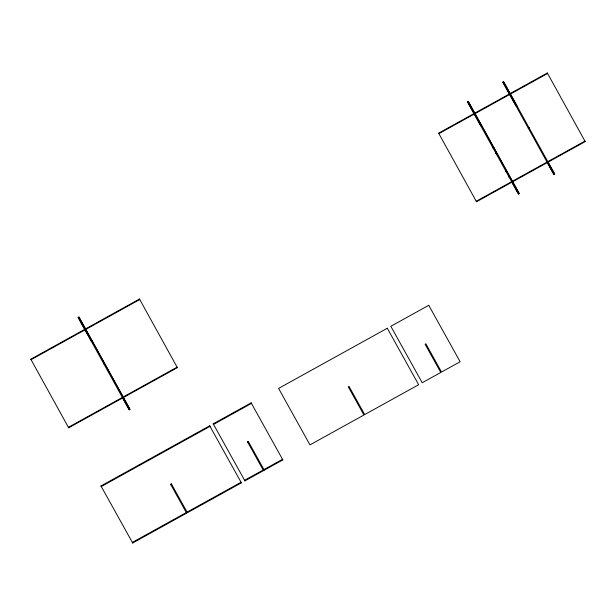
<?xml version="1.0" encoding="UTF-8"?>
<svg xmlns="http://www.w3.org/2000/svg" width="616" height="616" viewBox="0 0 616 616"><rect width="100%" height="100%" fill="white"/><g stroke="black" fill="none" stroke-linecap="round" stroke-linejoin="round"><path stroke-width="0.92" d="M473.935 113.49L467.436 101.717L468.191 101.294L512.651 181.751L547.285 162.585M553.869 174.444L502.825 82.128L503.58 81.705L554.631 174.02L553.869 174.444L547.016 162.1L512.381 181.266L519.242 193.609L518.48 194.025L511.627 181.689L476.237 201.27L476.507 201.755L511.896 182.167M85.147 330.091L78.178 317.479L78.94 317.055L85.524 328.913M438.63 133.164L547.331 72.996L547.601 73.481L438.9 133.641L438.63 133.164L476.507 201.755M30.8 359.205L139.493 299.045L139.763 299.53L31.07 359.69L30.8 359.205L68.669 427.804L122.638 397.936M519.242 193.609L481.643 125.495L480.88 125.91L474.289 114.06M68.669 427.804L68.399 427.319L122.368 397.451L129.229 409.794L129.984 409.37L92.385 341.256L91.622 341.68L85.039 329.822M548.04 162.162L585.2 141.595L547.331 72.996M139.493 299.045L177.369 367.644L123.4 397.512L78.94 317.055M209.679 425.795L209.994 426.38L101.301 486.54L100.978 485.955L209.679 425.795L241.372 482.836L187.403 512.712L171.394 483.899L170.632 484.315L170.955 484.9L171.718 484.476L171.394 483.899M251.143 402.841L251.467 403.426L213.552 424.409L213.228 423.831L251.143 402.841L282.836 459.89L264.256 470.17L248.248 441.356L247.493 441.772L247.817 442.357L248.571 441.942L248.248 441.356M132.671 543.004L186.64 513.128L186.317 512.55L132.348 542.419L132.671 543.004L100.978 485.955M244.922 480.873L263.502 470.593L263.178 470.008L244.598 480.288L244.922 480.873L213.228 423.831M585.2 141.595L584.931 141.11L547.77 161.677L554.631 174.02M510.441 94.048L517.032 105.906L516.27 106.329L509.678 94.471M502.825 82.128L509.417 93.986M475.052 113.637L481.643 125.495M467.436 101.717L518.48 194.025M505.474 170.617L506.352 172.203M508.547 176.153L509.432 177.731M247.493 441.772L263.502 470.593M177.369 367.644L177.1 367.159L123.131 397.027L129.984 409.37M85.793 329.398L92.385 341.256M78.178 317.479L129.229 409.794M170.632 484.315L186.64 513.128M503.58 81.705L510.548 94.325M468.191 101.294L474.69 113.067M495.749 153.014L496.681 154.693M282.836 459.89L282.513 459.305L263.933 469.585L264.256 470.17M241.372 482.836L241.049 482.259L187.079 512.127L187.403 512.712M493.585 147.209L492.823 147.632L493.093 148.117L493.855 147.694L493.585 147.209M528.975 127.62L528.212 128.043L528.482 128.528L529.244 128.105L528.975 127.62M104.327 362.97L103.573 363.394L103.834 363.879L104.597 363.455L104.327 362.97M387.287 328.251L278.594 388.411L309.964 444.875L363.933 415.007L348.248 386.771L349.002 386.355L364.687 414.583L418.657 384.715L387.287 328.251M428.751 305.297L390.837 326.288L422.206 382.752L440.787 372.464L425.102 344.236L425.864 343.813L441.549 372.041L460.129 361.761L428.751 305.297"/></g></svg>
